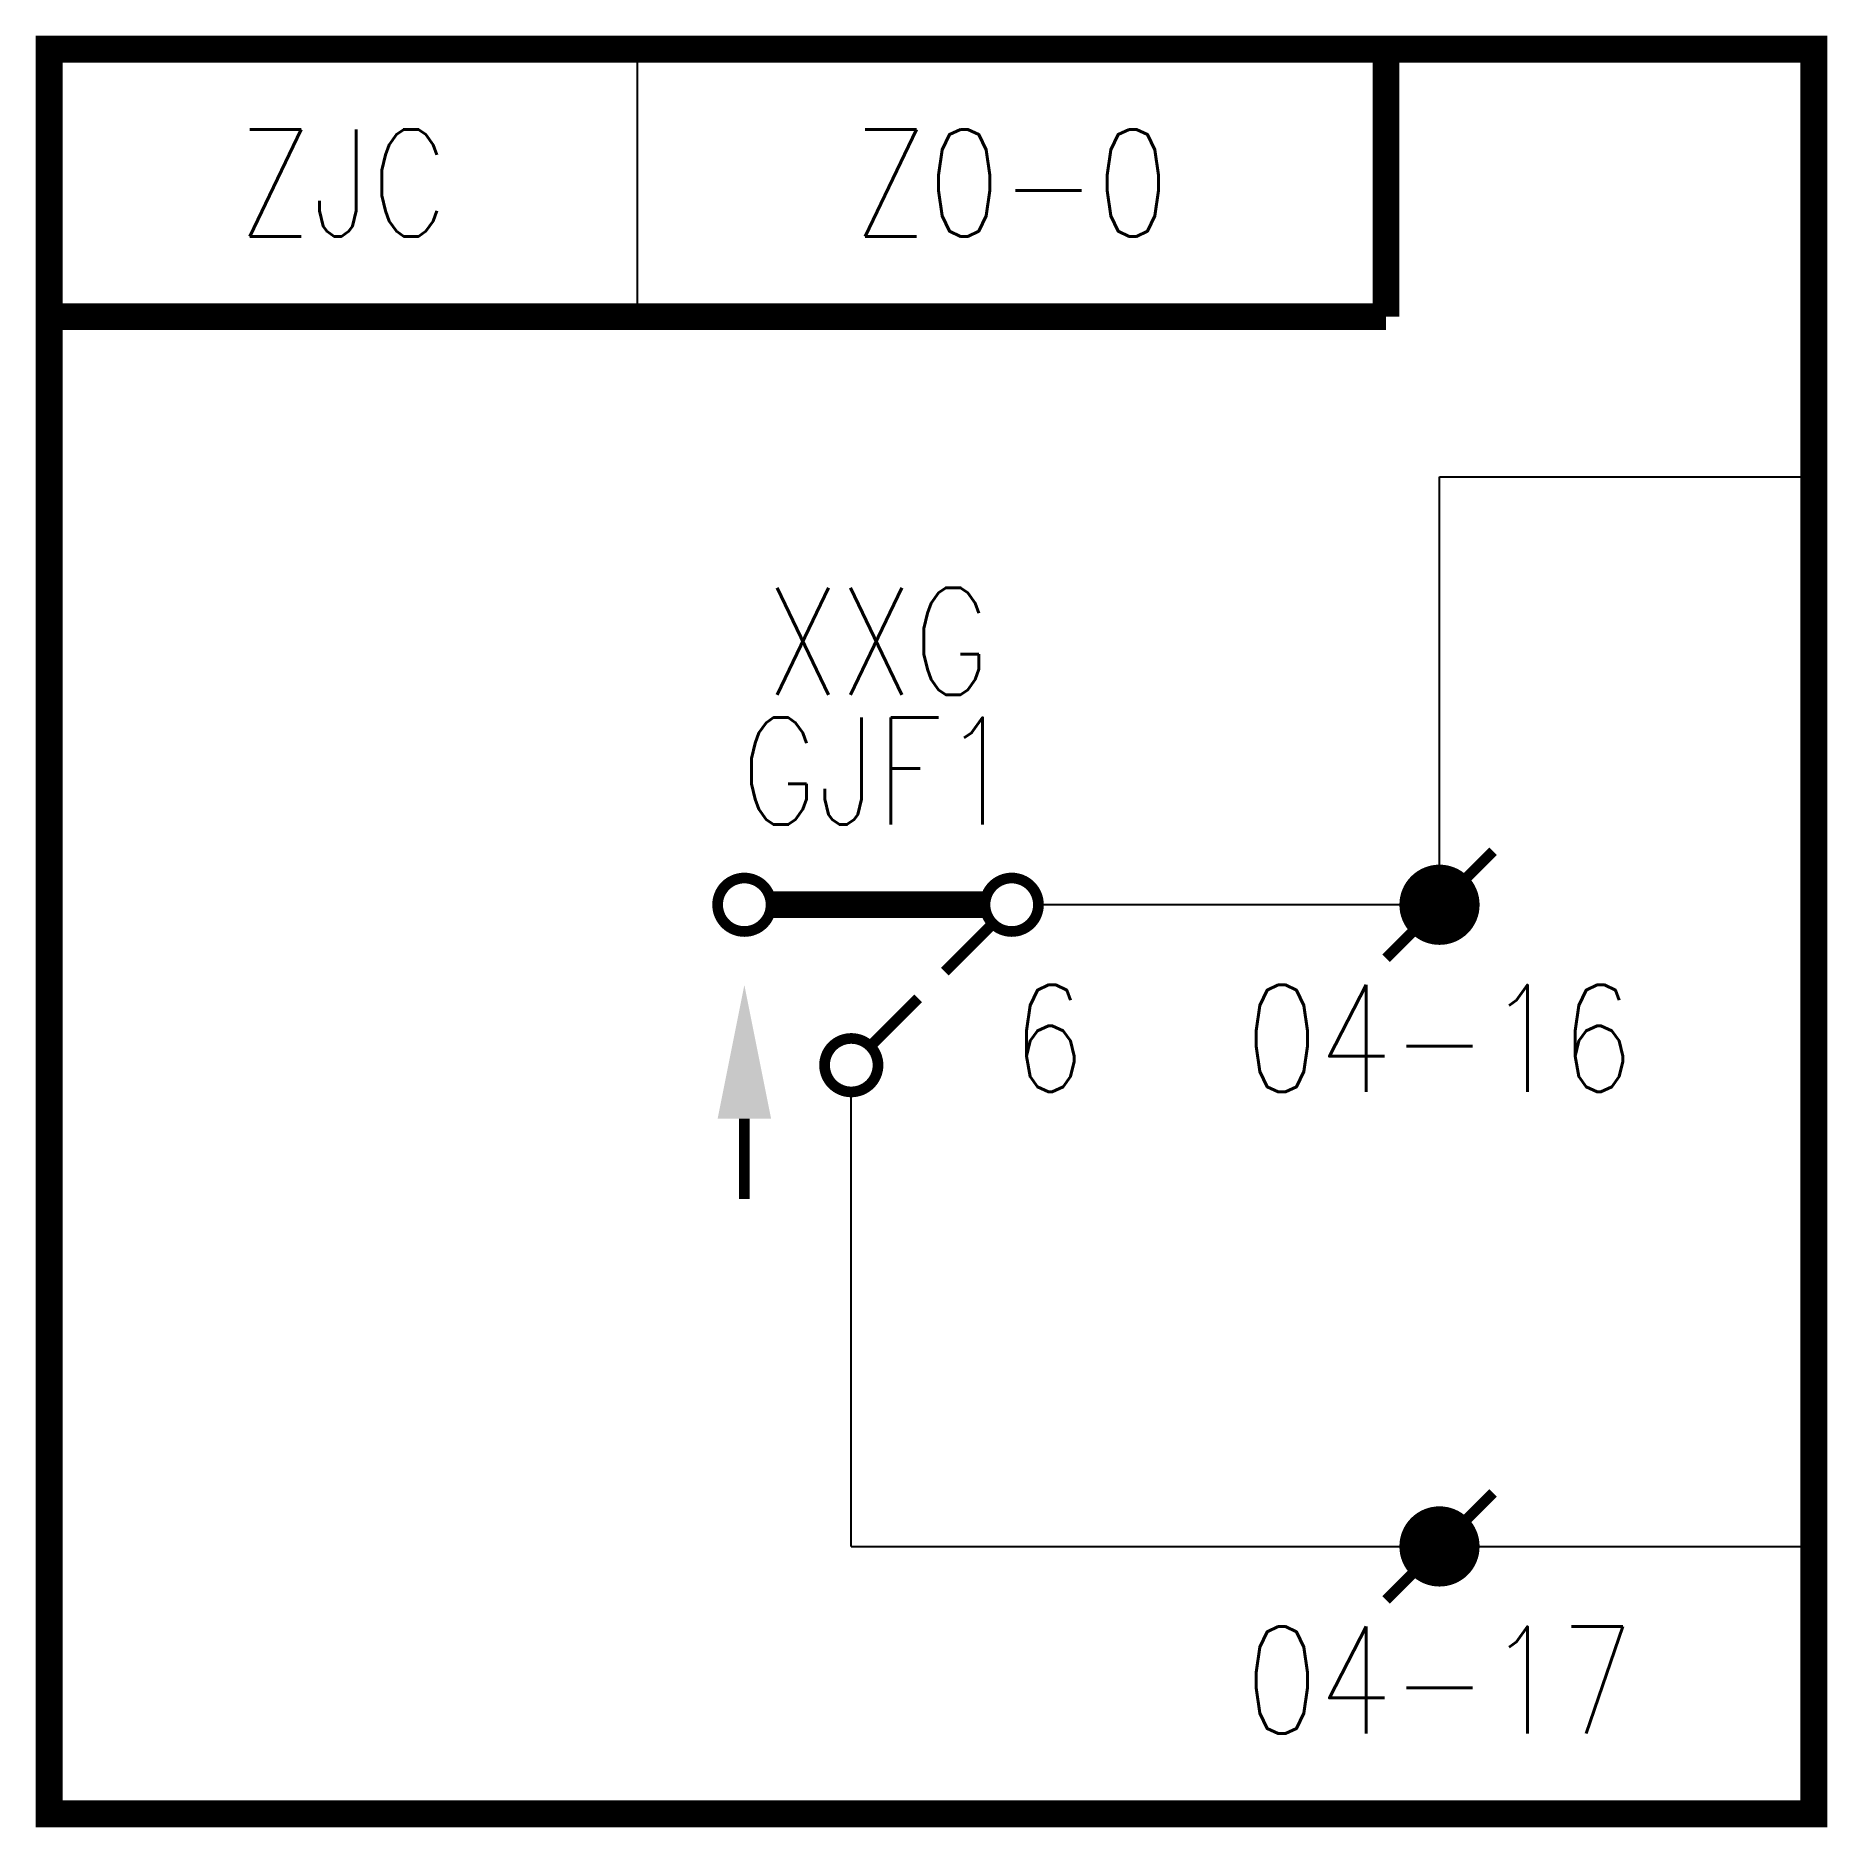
# Model space of a CAD drawing. Header units: millimetres. Extents: x -33.2 to 0.2, y -33.2 to 0.2.
import ezdxf
from ezdxf.enums import TextEntityAlignment as Align

# ---------------------------------------------------------------- set-up
doc = ezdxf.new("R2010")
doc.units = ezdxf.units.MM
doc.styles.get("Standard").update_dxf_attribs({"font": 'txt.shx', "bigfont": 'hztxt.shx'})

msp = doc.modelspace()

# ---------------------------------------------------------------- linework, layer by layer
at = {"color": 7}
for p, q in [((-22, -5), (-22, 0)), ((-7, -16), (-7, -8)), ((-7, -8), (0, -8)), ((-7.25, -16), (-14.5, -16)), ((-18, -28), (-18, -19.5)), ((-18, -28), (0, -28))]:
    msp.add_line(p, q, dxfattribs=at)
at = {"color": 7, "const_width": 0.5}
msp.add_lwpolyline([(-33, 0), (0, 0), (0, -33), (-33, -33)], close=True, dxfattribs=at)
at = {"color": 7}
for points, const_width in [([(-33, 0), (-8, 0), (-8, -5)], 0.5), ([(-33, 0), (-33, -5), (-8, -5)], 0.5), ([(-8, -17), (-6, -15)], 0.2), ([(-19.5, -16), (-15.5, -16)], 0.5), ([(-15.319, -16.319), (-16.25, -17.25)], 0.2), ([(-16.75, -17.75), (-17.692, -18.692)], 0.2), ([(-20, -20), (-20, -21.5)], 0.2), ([(-8, -29), (-6, -27)], 0.2)]:
    msp.add_lwpolyline(points, dxfattribs=dict(at, const_width=const_width))
at = {"color": 7, "const_width": 0.2}
for points in [[(-20, -16.5, -1), (-20, -15.5, -1), (-20, -16.5)], [(-15, -16.5, -1), (-15, -15.5, -1), (-15, -16.5)], [(-18, -19.5, -1), (-18, -18.5, -1), (-18, -19.5)]]:
    msp.add_lwpolyline(points, format="xyb", dxfattribs=at)
at = {"color": 7, "const_width": 0.75}
for points in [[(-7.375, -16, 1), (-6.625, -16, 1)], [(-7.375, -28, 1), (-6.625, -28, 1)]]:
    msp.add_lwpolyline(points, format="xyb", close=True, dxfattribs=at)
at = {"color": 7}
msp.add_solid([(-20.5, -20), (-19.5, -20), (-20, -17.5)], dxfattribs=at)

# ---------------------------------------------------------------- texts
at = {"color": 7, "width": 0.8}
msp.add_text('ZJC', height=2, dxfattribs=at).set_placement((-27.5, -2.5), align=Align.MIDDLE)
at = {"color": 5, "width": 0.8}
msp.add_text('Z0-0', height=2, dxfattribs=at).set_placement((-15, -2.5), align=Align.MIDDLE)
at = {"color": 3, "width": 0.8}
for s, p in [('XXG', (-17.5, -12.073)), ('04-16', (-7, -19.5)), ('04-17', (-7, -31.5))]:
    msp.add_text(s, height=2, dxfattribs=at).set_placement(p, align=Align.CENTER)
at = {"color": 7, "width": 0.8}
msp.add_text('GJF1', height=2, dxfattribs=at).set_placement((-17.5, -14.5), align=Align.CENTER)
at = {"color": 3, "width": 0.8}
msp.add_text('6', height=2, dxfattribs=at).set_placement((-15, -19.5))

doc.saveas('drawing.dxf')
